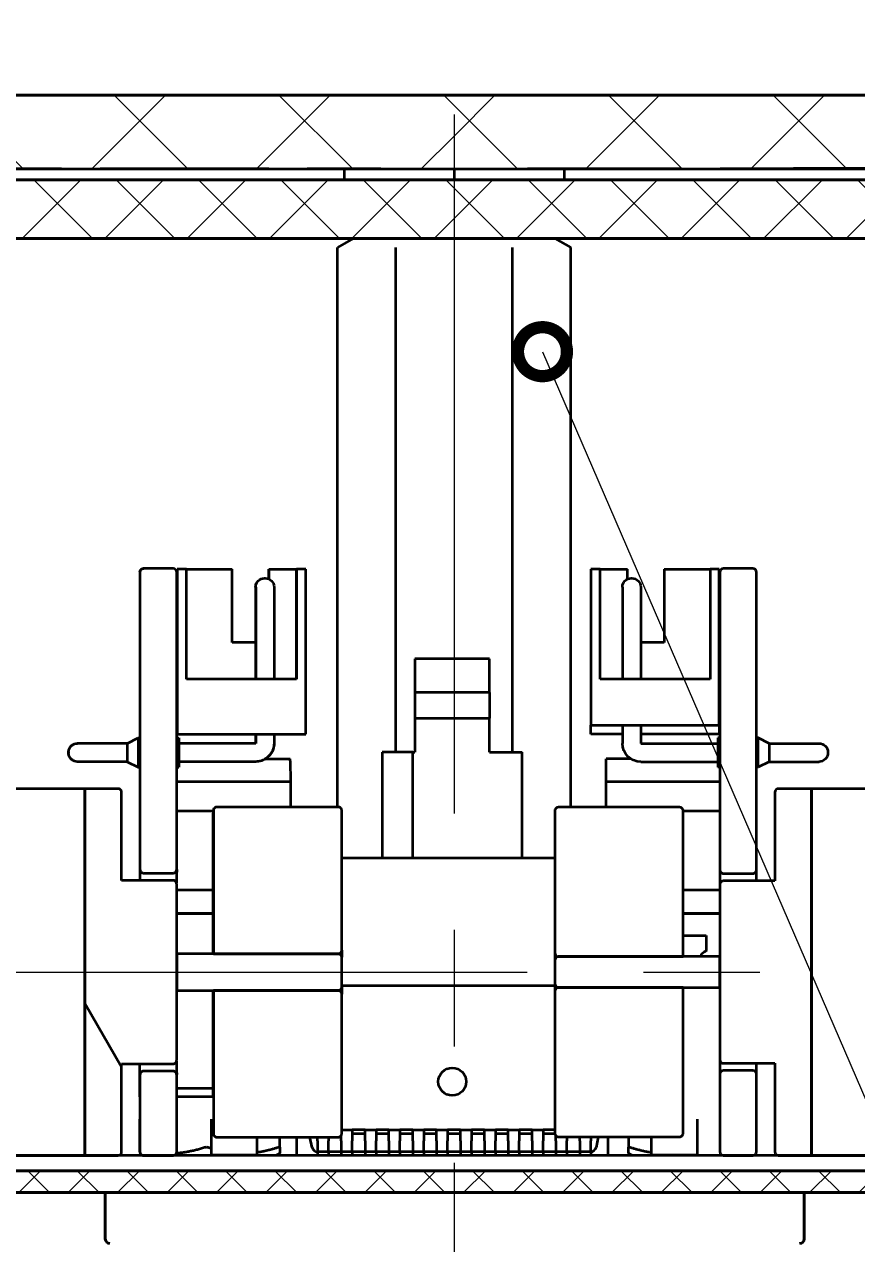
# Model space of a CAD drawing. Header units: millimetres. Extents: x -3633 to 871, y -630 to 261.
# Drawn here: x -865.25 to -842.57, y -304.5 to -271.27 of the extents above; entities that cross this region are included whole.
import ezdxf
from ezdxf import colors
from ezdxf.entities.mleader import LeaderData, LeaderLine
from ezdxf.math import Vec2, Vec3

# ---------------------------------------------------------------- set-up
doc = ezdxf.new("R2010")
doc.units = ezdxf.units.MM
for name, pattern in [('CENTER2', [28.575, 19.05, -3.175, 3.175, -3.175]), ('Сплошная', [0]), ('Штриховая', [5.7, 4.56, -1.14])]:
    doc.linetypes.add(name, pattern=pattern)
for name, color, linetype, lineweight in [('Sheet', 7, 'Continuous', 30), ('Text', 7, 'Continuous', 18), ('Невидимый контур (ГОСТ)', 7, 'Штриховая', 35), ('Сплошная толстая основная', 7, 'Continuous', 70), ('Сплошная тонкая', 7, 'Continuous', 20), ('Штриховка', 7, 'Continuous', 9)]:
    doc.layers.add(name, color=color, linetype=linetype, lineweight=lineweight)
doc.styles.add('Main', font='isocpeur.ttf', dxfattribs={"height": 3})
pattern_1 = [(315, (-2301.5981, -598.36485), (0.6735192, 0.6735192), []), (45, (-2301.5981, -598.36485), (-0.6735192, 0.6735192), [])]

# ---------------------------------------------------------------- blocks, each defined once
blk = doc.blocks.new('_DotSmall')
at = {"color": 0, "linetype": 'ByBlock', "const_width": 0.5}
blk.add_lwpolyline([(-0.0625, 0, 1), (0.0625, 0, 1)], format="xyb", close=True, dxfattribs=at)

msp = doc.modelspace()

# ---------------------------------------------------------------- hatches: boundary and pattern name
at = {"layer": 'Сплошная тонкая', "lineweight": 0}
h = msp.add_hatch(dxfattribs=at)
h.set_pattern_fill('ANSI37', color=256, scale=0.3, angle=270)
h.set_pattern_definition(pattern_1)
h.paths.add_polyline_path([(-797.037, -295.498), (-798.537, -295.498), (-798.537, -300.498), (-798.537, -302.509), (-798.537, -302.509), (-801.336, -302.509), (-800.736, -303.109), (-797.037, -303.109)])
h.paths.add_polyline_path([(-805.626, -302.509), (-808.537, -302.509), (-810.594, -302.509), (-810.594, -303.109), (-806.231, -303.114)])
h.paths.add_polyline_path([(-908.537, -295.498), (-910.037, -295.498), (-910.037, -303.109), (-906.269, -303.114), (-905.785, -302.523), (-906.234, -302.523), (-908.537, -302.523), (-908.537, -300.511)])
edge = h.paths.add_edge_path()
edge.add_line((-896.805, -302.387), (-896.802, -302.523))
edge.add_line((-896.802, -302.523), (-898.537, -302.523))
edge.add_line((-898.537, -302.523), (-901.36, -302.523))
edge.add_line((-901.36, -302.523), (-900.774, -303.109))
edge.add_line((-900.774, -303.109), (-898.537, -303.109))
edge.add_line((-898.537, -303.109), (-896.806, -303.109))
edge.add_ellipse((-896.803, -303.93), major_axis=(0, 2), ratio=0.001122, start_angle=39.5161, end_angle=65.77, ccw=False)
edge.add_ellipse((-896.803, -303.93), major_axis=(0, -2), ratio=0.001122, start_angle=219.5161, end_angle=245.77, ccw=False)
edge.add_ellipse((-896.803, -303.93), major_axis=(0, 2), ratio=0.001122, start_angle=39.5161, end_angle=65.77)
edge.add_ellipse((-896.803, -303.93), major_axis=(0, -2), ratio=0.001122, start_angle=219.5161, end_angle=245.77, ccw=False)
edge.add_ellipse((-896.803, -303.93), major_axis=(0, 2), ratio=0.001122, start_angle=39.5161, end_angle=65.77)
edge.add_ellipse((-896.803, -303.93), major_axis=(0, -2), ratio=0.001122, start_angle=219.5161, end_angle=245.77, ccw=False)
edge.add_ellipse((-896.803, -303.93), major_axis=(0, 2), ratio=0.001122, start_angle=39.5161, end_angle=65.77, ccw=False)
edge.add_ellipse((-896.803, -303.93), major_axis=(0, -2), ratio=0.001122, start_angle=219.5161, end_angle=245.77)
at = {"layer": 'Штриховка'}
h = msp.add_hatch(dxfattribs=at)
h.set_pattern_fill('ANSI37', color=256)
h.paths.add_polyline_path([(-853.537, -273.198), (-878.037, -273.198), (-878.037, -273.358), (-878.936, -274.258), (-878.936, -275.198), (-862.787, -275.198), (-853.537, -275.198)])
h = msp.add_hatch(dxfattribs=at)
h.set_pattern_fill('ANSI37', color=256)
h.paths.add_polyline_path([(-853.537, -273.198), (-829.037, -273.198), (-829.037, -273.358), (-828.138, -274.258), (-828.138, -275.198), (-844.287, -275.198), (-853.537, -275.198)])
h = msp.add_hatch(dxfattribs=at)
h.set_pattern_fill('ANSI37', color=256, scale=0.5)
h.paths.add_polyline_path([(-908.537, -275.498), (-908.537, -277.098), (-905.04, -277.098), (-905.04, -275.498)])
h.paths.add_polyline_path([(-880.937, -277.098), (-880.937, -275.498), (-902.037, -275.498), (-902.04, -275.498), (-902.04, -277.098)])
h.paths.add_polyline_path([(-853.537, -277.098), (-853.537, -275.5), (-878.936, -275.497), (-878.936, -277.098)])
h = msp.add_hatch(dxfattribs=at)
h.set_pattern_fill('ANSI37', color=256, scale=0.5)
h.paths.add_polyline_path([(-802.034, -275.498), (-798.537, -275.498), (-798.537, -277.098), (-802.034, -277.098)])
h.paths.add_polyline_path([(-826.137, -275.498), (-805.037, -275.498), (-805.034, -275.498), (-805.034, -277.098), (-826.137, -277.098)])
h.paths.add_polyline_path([(-853.537, -275.5), (-828.138, -275.497), (-828.138, -277.098), (-853.537, -277.098)])
h = msp.add_hatch(dxfattribs=at)
h.set_pattern_fill('ANSI37', color=256, scale=0.3, angle=270)
h.set_pattern_definition(pattern_1)
edge = h.paths.add_edge_path()
edge.add_line((-816.994, -302.509), (-890.406, -302.522))
edge.add_ellipse((-890.403, -303.93), major_axis=(0, 10.163), ratio=0.000221, start_angle=82.0357, end_angle=85.3674)
edge.add_line((-890.406, -303.109), (-816.994, -303.109))
edge.add_line((-816.994, -303.109), (-816.994, -302.509))

# ---------------------------------------------------------------- linework, layer by layer
at = {"layer": 'Sheet', "lineweight": 35, "ltscale": 1.31579}
for p, q in [((-856.537, -275.198), (-856.537, -275.498)), ((-853.537, -275.198), (-853.537, -275.498)), ((-850.537, -275.198), (-850.537, -275.498)), ((-856.287, -277.098), (-856.717, -277.346)), ((-850.787, -277.098), (-850.357, -277.346)), ((-856.717, -292.598), (-856.717, -277.346)), ((-855.127, -291.1), (-855.127, -277.346)), ((-851.947, -291.1), (-851.947, -277.346)), ((-850.357, -292.606), (-850.357, -277.346)), ((-861.998, -286.098), (-862.004, -286.098)), ((-861.198, -286.098), (-861.998, -286.098)), ((-861.088, -286.113), (-861.082, -286.113)), ((-861.088, -290.613), (-861.088, -286.113)), ((-860.832, -286.113), (-861.082, -286.113)), ((-861.082, -286.113), (-861.082, -290.613)), ((-860.832, -289.113), (-860.832, -286.113)), ((-860.832, -286.113), (-859.588, -286.113)), ((-859.588, -288.113), (-859.588, -286.113)), ((-858.588, -286.113), (-858.588, -286.113)), ((-858.588, -286.113), (-857.838, -286.113)), ((-858.588, -286.113), (-858.588, -286.383)), ((-858.588, -286.382), (-858.588, -286.113)), ((-857.838, -286.113), (-857.832, -286.113)), ((-857.838, -286.113), (-857.838, -288.113)), ((-857.582, -286.113), (-857.832, -286.113)), ((-857.832, -286.113), (-857.832, -289.113)), ((-857.582, -290.613), (-857.582, -286.113)), ((-849.559, -286.113), (-849.809, -286.113)), ((-849.809, -286.113), (-849.809, -290.363)), ((-849.559, -289.113), (-849.559, -286.113)), ((-849.559, -286.113), (-848.809, -286.113)), ((-848.809, -286.385), (-848.809, -286.113)), ((-847.809, -286.113), (-846.559, -286.113)), ((-847.809, -286.113), (-847.809, -288.113)), ((-846.309, -286.113), (-846.559, -286.113)), ((-846.559, -286.113), (-846.559, -289.113)), ((-846.309, -290.363), (-846.309, -286.113)), ((-845.394, -286.098), (-846.194, -286.098)), ((-862.104, -286.198), (-862.104, -290.713)), ((-862.098, -286.198), (-862.098, -294.298)), ((-861.098, -294.298), (-861.098, -286.198)), ((-858.706, -286.363), (-858.705, -286.363)), ((-858.705, -286.363), (-858.703, -286.363)), ((-858.703, -286.363), (-858.683, -286.363)), ((-848.709, -286.363), (-848.689, -286.363)), ((-846.294, -286.198), (-846.294, -294.311)), ((-845.294, -294.311), (-845.294, -286.198)), ((-858.946, -286.603), (-858.946, -289.113)), ((-858.945, -286.603), (-858.945, -289.113)), ((-858.943, -286.603), (-858.943, -289.113)), ((-858.443, -286.603), (-858.443, -289.113)), ((-848.949, -286.603), (-848.949, -289.113)), ((-848.449, -286.603), (-848.449, -289.113)), ((-858.946, -288.113), (-859.588, -288.113)), ((-857.838, -288.113), (-857.837, -288.113)), ((-857.837, -288.113), (-857.837, -289.113)), ((-847.809, -288.113), (-848.449, -288.113)), ((-854.604, -288.56), (-854.604, -289.481)), ((-852.572, -288.56), (-854.604, -288.56)), ((-852.572, -289.481), (-852.572, -288.56)), ((-857.832, -289.113), (-860.832, -289.113)), ((-846.559, -289.113), (-849.559, -289.113)), ((-854.604, -289.481), (-854.604, -290.178)), ((-852.572, -289.481), (-854.604, -289.481)), ((-852.572, -289.481), (-852.572, -290.178)), ((-861.087, -290.613), (-861.087, -290.363)), ((-861.087, -290.363), (-861.086, -290.363)), ((-861.086, -290.363), (-861.086, -290.613)), ((-861.085, -290.613), (-861.085, -290.363)), ((-861.085, -290.363), (-861.084, -290.363)), ((-861.084, -290.363), (-861.084, -290.613)), ((-861.084, -290.613), (-861.084, -290.363)), ((-861.084, -290.363), (-861.082, -290.363)), ((-861.082, -290.363), (-861.082, -290.613)), ((-854.604, -290.178), (-854.604, -291.1)), ((-854.604, -290.178), (-852.572, -290.178)), ((-852.572, -291.1), (-852.572, -290.178)), ((-849.809, -290.363), (-846.309, -290.363)), ((-849.809, -290.613), (-849.809, -290.363)), ((-848.949, -290.363), (-848.949, -290.863)), ((-848.449, -290.363), (-848.449, -290.863)), ((-846.309, -290.363), (-846.309, -290.613)), ((-862.443, -290.863), (-862.143, -290.713)), ((-862.143, -290.713), (-862.099, -290.713)), ((-861.098, -290.713), (-861.043, -290.713)), ((-861.088, -290.613), (-861.087, -290.613)), ((-861.086, -290.613), (-861.087, -290.613)), ((-861.086, -290.613), (-861.085, -290.613)), ((-861.084, -290.613), (-861.085, -290.613)), ((-861.084, -290.613), (-861.084, -290.613)), ((-861.082, -290.613), (-861.084, -290.613)), ((-861.082, -290.613), (-857.582, -290.613)), ((-861.082, -290.613), (-861.082, -290.613)), ((-858.946, -290.613), (-858.946, -290.863)), ((-858.945, -290.613), (-858.945, -290.863)), ((-858.943, -290.613), (-858.943, -290.863)), ((-858.443, -290.613), (-858.443, -290.863)), ((-848.949, -290.613), (-849.809, -290.613)), ((-846.309, -290.613), (-848.449, -290.613)), ((-846.349, -290.713), (-846.349, -291.513)), ((-846.294, -290.713), (-846.349, -290.713)), ((-845.249, -290.713), (-845.294, -290.713)), ((-845.249, -291.513), (-845.249, -290.713)), ((-844.949, -290.863), (-845.249, -290.713)), ((-863.805, -290.863), (-863.806, -290.863)), ((-863.803, -290.863), (-863.805, -290.863)), ((-862.443, -290.863), (-863.803, -290.863)), ((-858.943, -290.863), (-861.043, -290.863)), ((-854.662, -291.1), (-855.493, -291.1)), ((-855.493, -291.1), (-855.493, -293.995)), ((-854.662, -291.1), (-854.604, -291.1)), ((-854.662, -293.995), (-854.662, -291.1)), ((-852.572, -291.1), (-851.683, -291.1)), ((-851.683, -293.995), (-851.683, -291.1)), ((-848.449, -290.863), (-846.349, -290.863)), ((-844.949, -290.863), (-843.589, -290.863)), ((-844.949, -290.863), (-844.949, -291.363)), ((-843.349, -291.103), (-843.349, -291.123)), ((-863.805, -291.363), (-863.806, -291.363)), ((-863.803, -291.363), (-863.805, -291.363)), ((-862.443, -291.363), (-863.803, -291.363)), ((-862.443, -291.363), (-862.143, -291.513)), ((-858.943, -291.363), (-861.043, -291.363)), ((-858.672, -291.283), (-858.001, -291.283)), ((-858.001, -291.341), (-858, -291.907)), ((-849.394, -291.341), (-849.394, -291.283)), ((-848.721, -291.283), (-849.394, -291.283)), ((-849.394, -291.907), (-849.394, -291.341)), ((-848.449, -291.363), (-846.349, -291.363)), ((-844.949, -291.363), (-845.249, -291.513)), ((-844.949, -291.363), (-843.589, -291.363)), ((-862.143, -291.513), (-862.099, -291.513)), ((-862.104, -291.513), (-862.104, -294.598)), ((-861.098, -291.513), (-861.043, -291.513)), ((-846.294, -291.513), (-846.349, -291.513)), ((-845.249, -291.513), (-845.294, -291.513)), ((-863.598, -292.098), (-877.498, -292.098)), ((-862.698, -292.098), (-863.598, -292.098)), ((-863.598, -292.098), (-863.598, -302.098)), ((-863.598, -302.098), (-863.598, -292.098)), ((-861.098, -291.907), (-858, -291.907)), ((-858, -291.907), (-858, -292.598)), ((-849.394, -292.606), (-849.394, -291.907)), ((-849.394, -291.907), (-846.294, -291.907)), ((-843.794, -292.098), (-844.694, -292.098)), ((-843.794, -302.098), (-843.794, -292.098)), ((-829.894, -292.098), (-843.794, -292.098)), ((-843.794, -292.098), (-843.794, -302.098)), ((-862.598, -294.598), (-862.598, -292.198)), ((-844.794, -292.198), (-844.794, -294.613)), ((-860.098, -292.713), (-861.098, -292.713)), ((-860.098, -292.698), (-860.098, -296.598)), ((-856.698, -292.598), (-859.998, -292.598)), ((-856.598, -296.498), (-856.598, -292.698)), ((-850.794, -292.706), (-850.794, -296.562)), ((-847.394, -292.606), (-850.694, -292.606)), ((-847.294, -296.677), (-847.294, -292.706)), ((-846.294, -292.713), (-847.294, -292.713)), ((-850.794, -293.995), (-856.598, -293.995)), ((-861.998, -294.398), (-861.198, -294.398)), ((-846.294, -294.311), (-846.294, -294.713)), ((-846.194, -294.411), (-845.394, -294.411)), ((-845.294, -294.613), (-845.294, -294.311)), ((-861.198, -294.598), (-862.598, -294.598)), ((-861.098, -299.498), (-861.098, -294.698)), ((-846.294, -294.713), (-846.294, -299.483)), ((-844.794, -294.613), (-846.194, -294.613)), ((-861.098, -294.856), (-860.102, -294.856)), ((-847.294, -294.856), (-846.294, -294.856)), ((-860.102, -295.498), (-861.098, -295.498)), ((-861.098, -295.498), (-860.102, -295.498)), ((-846.294, -295.498), (-847.294, -295.498)), ((-847.294, -295.498), (-846.294, -295.498)), ((-847.294, -296.098), (-846.666, -296.098)), ((-846.666, -296.098), (-846.666, -296.509)), ((-861.098, -296.598), (-861.098, -297.597)), ((-860.098, -296.598), (-856.698, -296.598)), ((-856.598, -297.497), (-856.598, -296.698)), ((-850.794, -296.562), (-850.794, -296.803)), ((-846.294, -296.677), (-850.694, -296.677)), ((-850.694, -296.677), (-847.294, -296.677)), ((-846.794, -296.635), (-846.794, -296.598)), ((-846.794, -296.677), (-846.794, -296.635)), ((-846.294, -297.518), (-846.294, -296.677)), ((-850.794, -296.803), (-850.794, -297.393)), ((-850.794, -297.393), (-850.794, -297.633)), ((-856.698, -297.597), (-860.098, -297.597)), ((-860.098, -297.597), (-860.098, -301.498)), ((-850.794, -297.475), (-856.598, -297.475)), ((-856.598, -301.498), (-856.598, -297.697)), ((-850.794, -297.633), (-850.794, -301.49)), ((-850.694, -297.518), (-846.294, -297.518)), ((-847.294, -297.518), (-850.694, -297.518)), ((-847.294, -301.49), (-847.294, -297.518)), ((-862.598, -301.998), (-862.598, -299.598)), ((-862.598, -299.598), (-861.198, -299.598)), ((-846.294, -299.483), (-846.294, -299.885)), ((-846.194, -299.583), (-844.794, -299.583)), ((-845.294, -299.885), (-845.294, -299.583)), ((-844.794, -299.583), (-844.794, -301.998)), ((-862.098, -299.898), (-862.098, -301.998)), ((-861.198, -299.798), (-861.998, -299.798)), ((-861.098, -301.998), (-861.098, -299.898)), ((-846.294, -299.885), (-846.294, -301.998)), ((-845.394, -299.784), (-846.194, -299.784)), ((-845.294, -301.998), (-845.294, -299.885)), ((-860.101, -300.27), (-861.098, -300.27)), ((-860.101, -300.498), (-861.098, -300.498)), ((-860.162, -301.109), (-860.162, -302.068)), ((-856.598, -301.398), (-856.312, -301.398)), ((-855.962, -301.398), (-856.312, -301.398)), ((-856.312, -301.398), (-856.312, -301.698)), ((-855.962, -301.398), (-855.662, -301.398)), ((-855.962, -301.698), (-855.962, -301.398)), ((-855.312, -301.398), (-855.662, -301.398)), ((-855.662, -301.398), (-855.662, -301.698)), ((-855.312, -301.398), (-855.012, -301.398)), ((-855.312, -301.698), (-855.312, -301.398)), ((-854.662, -301.398), (-855.012, -301.398)), ((-855.012, -301.398), (-855.012, -301.698)), ((-854.662, -301.398), (-854.362, -301.398)), ((-854.662, -301.698), (-854.662, -301.398)), ((-854.012, -301.398), (-854.362, -301.398)), ((-854.362, -301.398), (-854.362, -301.698)), ((-854.012, -301.398), (-853.712, -301.398)), ((-854.012, -301.698), (-854.012, -301.398)), ((-853.362, -301.398), (-853.712, -301.398)), ((-853.712, -301.398), (-853.712, -301.698)), ((-853.362, -301.398), (-853.062, -301.398)), ((-853.362, -301.698), (-853.362, -301.398)), ((-852.712, -301.398), (-853.062, -301.398)), ((-853.062, -301.398), (-853.062, -301.698)), ((-852.712, -301.398), (-852.412, -301.398)), ((-852.712, -301.698), (-852.712, -301.398)), ((-852.062, -301.398), (-852.412, -301.398)), ((-852.412, -301.398), (-852.412, -301.698)), ((-852.062, -301.398), (-851.762, -301.398)), ((-852.062, -301.698), (-852.062, -301.398)), ((-851.412, -301.398), (-851.762, -301.398)), ((-851.762, -301.398), (-851.762, -301.698)), ((-851.412, -301.398), (-851.112, -301.398)), ((-851.412, -301.698), (-851.412, -301.398)), ((-850.794, -301.398), (-851.112, -301.398)), ((-851.112, -301.398), (-851.112, -301.698)), ((-846.912, -301.109), (-846.912, -302.068)), ((-859.998, -301.598), (-856.698, -301.598)), ((-858.912, -301.598), (-858.912, -302.068)), ((-858.287, -301.872), (-858.287, -301.598)), ((-857.83, -301.598), (-857.83, -302.098)), ((-857.406, -301.879), (-857.466, -301.598)), ((-857.262, -301.698), (-857.262, -301.598)), ((-857.262, -301.698), (-857.262, -301.798)), ((-856.962, -301.598), (-856.962, -301.698)), ((-856.962, -301.798), (-856.962, -301.698)), ((-856.612, -301.698), (-856.612, -301.549)), ((-856.612, -301.698), (-856.612, -301.798)), ((-856.312, -301.498), (-855.962, -301.498)), ((-856.312, -301.798), (-856.312, -301.698)), ((-855.962, -301.698), (-855.962, -301.798)), ((-855.662, -301.498), (-855.312, -301.498)), ((-855.662, -301.798), (-855.662, -301.698)), ((-855.312, -301.698), (-855.312, -301.798)), ((-855.012, -301.498), (-854.662, -301.498)), ((-855.012, -301.798), (-855.012, -301.698)), ((-854.662, -301.698), (-854.662, -301.798)), ((-854.362, -301.498), (-854.012, -301.498)), ((-854.362, -301.798), (-854.362, -301.698)), ((-854.012, -301.698), (-854.012, -301.798)), ((-853.712, -301.498), (-853.362, -301.498)), ((-853.712, -301.798), (-853.712, -301.698)), ((-853.362, -301.698), (-853.362, -301.798)), ((-853.062, -301.498), (-852.712, -301.498)), ((-853.062, -301.798), (-853.062, -301.698)), ((-852.712, -301.698), (-852.712, -301.798)), ((-852.412, -301.498), (-852.062, -301.498)), ((-852.412, -301.798), (-852.412, -301.698)), ((-852.062, -301.698), (-852.062, -301.798)), ((-851.762, -301.498), (-851.412, -301.498)), ((-851.762, -301.798), (-851.762, -301.698)), ((-851.412, -301.698), (-851.412, -301.798)), ((-851.112, -301.498), (-850.794, -301.498)), ((-851.112, -301.798), (-851.112, -301.698)), ((-850.762, -301.698), (-850.762, -301.563)), ((-850.762, -301.698), (-850.762, -301.798)), ((-850.694, -301.59), (-847.394, -301.59)), ((-850.462, -301.59), (-850.462, -301.698)), ((-850.462, -301.798), (-850.462, -301.698)), ((-850.112, -301.698), (-850.112, -301.59)), ((-850.112, -301.698), (-850.112, -301.798)), ((-849.812, -301.59), (-849.812, -301.698)), ((-849.812, -301.798), (-849.812, -301.698)), ((-849.606, -301.59), (-849.668, -301.879)), ((-849.346, -301.59), (-849.346, -302.098)), ((-848.787, -301.59), (-848.787, -301.872)), ((-848.162, -301.59), (-848.162, -302.068)), ((-858.398, -302.098), (-858.287, -302.034)), ((-857.262, -301.798), (-857.262, -301.998)), ((-857.262, -301.998), (-857.262, -302.098)), ((-856.962, -301.998), (-857.262, -301.998)), ((-856.962, -301.998), (-856.962, -301.798)), ((-856.612, -301.998), (-856.962, -301.998)), ((-856.962, -301.998), (-856.962, -302.098)), ((-856.612, -301.798), (-856.612, -301.998)), ((-856.612, -301.998), (-856.612, -302.098)), ((-856.312, -301.998), (-856.612, -301.998)), ((-856.312, -301.998), (-856.312, -301.798)), ((-855.962, -301.998), (-856.312, -301.998)), ((-856.312, -301.998), (-856.312, -302.098)), ((-855.962, -301.798), (-855.962, -301.998)), ((-855.962, -301.998), (-855.962, -302.098)), ((-855.662, -301.998), (-855.962, -301.998)), ((-855.662, -301.998), (-855.662, -301.798)), ((-855.312, -301.998), (-855.662, -301.998)), ((-855.662, -301.998), (-855.662, -302.098)), ((-855.312, -301.798), (-855.312, -301.998)), ((-855.312, -301.998), (-855.312, -302.098)), ((-855.012, -301.998), (-855.312, -301.998)), ((-855.012, -301.998), (-855.012, -301.798)), ((-854.662, -301.998), (-855.012, -301.998)), ((-855.012, -301.998), (-855.012, -302.098)), ((-854.662, -301.798), (-854.662, -301.998)), ((-854.662, -301.998), (-854.662, -302.098)), ((-854.362, -301.998), (-854.662, -301.998)), ((-854.362, -301.998), (-854.362, -301.798)), ((-854.012, -301.998), (-854.362, -301.998)), ((-854.362, -301.998), (-854.362, -302.098)), ((-854.012, -301.798), (-854.012, -301.998)), ((-854.012, -301.998), (-854.012, -302.098)), ((-853.712, -301.998), (-854.012, -301.998)), ((-853.712, -301.998), (-853.712, -301.798)), ((-853.362, -301.998), (-853.712, -301.998)), ((-853.712, -301.998), (-853.712, -302.098)), ((-853.362, -301.798), (-853.362, -301.998)), ((-853.362, -301.998), (-853.362, -302.098)), ((-853.062, -301.998), (-853.362, -301.998)), ((-853.062, -301.998), (-853.062, -301.798)), ((-852.712, -301.998), (-853.062, -301.998)), ((-853.062, -301.998), (-853.062, -302.098)), ((-852.712, -301.798), (-852.712, -301.998)), ((-852.712, -301.998), (-852.712, -302.098)), ((-852.412, -301.998), (-852.712, -301.998)), ((-852.412, -301.998), (-852.412, -301.798)), ((-852.062, -301.998), (-852.412, -301.998)), ((-852.412, -301.998), (-852.412, -302.098)), ((-852.062, -301.798), (-852.062, -301.998)), ((-852.062, -301.998), (-852.062, -302.098)), ((-851.762, -301.998), (-852.062, -301.998)), ((-851.762, -301.998), (-851.762, -301.798)), ((-851.412, -301.998), (-851.762, -301.998)), ((-851.762, -301.998), (-851.762, -302.098)), ((-851.412, -301.798), (-851.412, -301.998)), ((-851.412, -301.998), (-851.412, -302.098)), ((-851.112, -301.998), (-851.412, -301.998)), ((-851.112, -301.998), (-851.112, -301.798)), ((-850.762, -301.998), (-851.112, -301.998)), ((-851.112, -301.998), (-851.112, -302.098)), ((-850.762, -301.798), (-850.762, -301.998)), ((-850.762, -301.998), (-850.762, -302.098)), ((-850.462, -301.998), (-850.762, -301.998)), ((-850.462, -301.998), (-850.462, -301.798)), ((-850.112, -301.998), (-850.462, -301.998)), ((-850.462, -301.998), (-850.462, -302.098)), ((-850.112, -301.798), (-850.112, -301.998)), ((-850.112, -301.998), (-850.112, -302.098)), ((-849.812, -301.998), (-850.112, -301.998)), ((-849.812, -301.998), (-849.812, -301.798)), ((-849.812, -301.998), (-849.812, -302.098)), ((-848.676, -302.098), (-848.787, -302.034)), ((-818.537, -302.098), (-888.537, -302.098)), ((-877.498, -302.098), (-863.598, -302.098)), ((-863.598, -302.098), (-862.698, -302.098)), ((-861.998, -302.098), (-861.198, -302.098)), ((-858.932, -302.088), (-860.142, -302.088)), ((-846.932, -302.088), (-848.142, -302.088)), ((-847.95, -302.088), (-847.95, -302.098)), ((-846.194, -302.098), (-845.394, -302.098)), ((-844.694, -302.098), (-843.794, -302.098)), ((-843.794, -302.098), (-829.894, -302.098)), ((-888.537, -302.509), (-818.537, -302.509))]:
    msp.add_line(p, q, dxfattribs=at)
at = {"layer": 'Sheet', "linetype": 'Сплошная', "lineweight": 35, "ltscale": 0.473684}
msp.add_line((-862.598, -299.685), (-863.598, -297.953), dxfattribs=at)
at = {"layer": 'Sheet', "lineweight": 35, "ltscale": 1.31579}
msp.add_circle((-853.588, -300.084), 0.379, dxfattribs=at)
at = {"layer": 'Sheet', "lineweight": 35, "ltscale": 1.31579, "extrusion": (0, 0, -1)}
for centre, radius, start, end in [((862.004, -286.198), 0.1, 0, 90), ((858.706, -286.603), 0.24, 0, 90), ((858.705, -286.603), 0.24, 0, 90), ((858.703, -286.603), 0.24, 0, 90), ((858.683, -286.603), 0.24, 90, 180), ((848.709, -286.603), 0.24, 0, 90), ((848.689, -286.603), 0.24, 90, 180), ((848.449, -290.863), 0.5, 270, 0), ((843.589, -291.103), 0.24, 90, 180), ((843.589, -291.123), 0.24, 180, 270), ((860.142, -302.068), 0.02, 270, 0), ((858.932, -302.068), 0.02, 180, 270), ((848.142, -302.068), 0.02, 270, 0), ((846.932, -302.068), 0.02, 180, 270)]:
    msp.add_arc(centre, radius, start, end, dxfattribs=at)
at = {"layer": 'Sheet', "lineweight": 35, "ltscale": 1.31579}
for centre, radius, start, end in [((-861.998, -286.198), 0.1, 90, 180), ((-861.198, -286.198), 0.1, 360, 90), ((-846.194, -286.198), 0.1, 90, 180), ((-845.394, -286.198), 0.1, 0, 90), ((-862.698, -292.198), 0.1, 360, 90), ((-844.694, -292.198), 0.1, 90, 180), ((-862.698, -301.998), 0.1, 270, 0), ((-861.998, -301.998), 0.1, 180, 270), ((-861.198, -301.998), 0.1, 270, 0), ((-857.259, -301.848), 0.15, 192, 268.9511), ((-849.815, -301.848), 0.15, 271.0489, 348), ((-846.194, -301.998), 0.1, 180, 270), ((-845.394, -301.998), 0.1, 270, 0), ((-844.694, -301.998), 0.1, 180, 270)]:
    msp.add_arc(centre, radius, start, end, dxfattribs=at)
for centre, major_axis, start_param, end_param in [((-862.143, -291.113), (0, -0.4), 6.282625, 9.425339), ((-858.001, -291.483), (0, 0.2), 5.497787, 6.283185), ((-860.602, -297.098), (0, 0.5), 6.233759, 6.282379), ((-860.602, -297.098), (0, -0.5), 0.000807, 0.049426)]:
    msp.add_ellipse(centre, major_axis=major_axis, ratio=0.001122, start_param=start_param, end_param=end_param, dxfattribs=at)
at = {"layer": 'Sheet', "lineweight": 35, "ltscale": 1.31579, "extrusion": (0, 0, -1)}
for centre, major_axis, start_param, end_param in [((-861.043, -291.113), (0, 0.4), 0, 3.141593), ((-864.046, -291.113), (0, 0.01), 1.57079632679463, 7.853981633974216), ((-864.045, -291.113), (0, 0.01), 1.57079632679463, 7.853981633974216), ((-864.043, -291.113), (0, 0.01), 1.57079632679463, 7.853981633974216), ((-862.443, -291.113), (0, 0.25), 0, 3.141593), ((-862.098, -297.098), (0, 5.9), 4.098169, 4.274881), ((-862.098, -297.098), (0, 5.9), 3.732393, 3.964798)]:
    msp.add_ellipse(centre, major_axis=major_axis, ratio=0.001122, start_param=start_param, end_param=end_param, dxfattribs=at)
at = {"layer": 'Sheet', "lineweight": 35, "ltscale": 1.31579}
for points, knots in [([(-864.046, -291.113), (-864.047, -291.1), (-864.046, -291.086), (-864.043, -291.06), (-864.04, -291.048), (-864.03, -291.011), (-864.018, -290.987), (-863.989, -290.945), (-863.971, -290.927), (-863.93, -290.896), (-863.907, -290.884), (-863.859, -290.867), (-863.832, -290.863), (-863.806, -290.863)], [0, 0, 0, 0, 0.00397055, 0.00397055, 0.00783583, 0.00783583, 0.0154831, 0.0154831, 0.02313055, 0.02313055, 0.03077287, 0.03077287, 0.03855818, 0.03855818, 0.03855818, 0.03855818]), ([(-863.806, -291.363), (-863.832, -291.363), (-863.859, -291.359), (-863.907, -291.342), (-863.93, -291.33), (-863.971, -291.299), (-863.989, -291.28), (-864.018, -291.238), (-864.03, -291.215), (-864.04, -291.178), (-864.043, -291.165), (-864.046, -291.139), (-864.047, -291.126), (-864.046, -291.113)], [0, 0, 0, 0, 0.00778531, 0.00778531, 0.01542763, 0.01542763, 0.02307508, 0.02307508, 0.03072235, 0.03072235, 0.03458762, 0.03458762, 0.03855818, 0.03855818, 0.03855818, 0.03855818]), ([(-864.044, -291.113), (-864.045, -291.1), (-864.044, -291.086), (-864.041, -291.06), (-864.039, -291.048), (-864.028, -291.011), (-864.017, -290.987), (-863.988, -290.945), (-863.969, -290.927), (-863.929, -290.896), (-863.906, -290.884), (-863.857, -290.867), (-863.831, -290.863), (-863.805, -290.863)], [0, 0, 0, 0, 0.00397055, 0.00397055, 0.00783583, 0.00783583, 0.0154831, 0.0154831, 0.02313055, 0.02313055, 0.03077287, 0.03077287, 0.03855818, 0.03855818, 0.03855818, 0.03855818]), ([(-863.805, -291.363), (-863.831, -291.363), (-863.857, -291.359), (-863.906, -291.342), (-863.929, -291.33), (-863.969, -291.299), (-863.988, -291.28), (-864.017, -291.238), (-864.028, -291.215), (-864.039, -291.178), (-864.041, -291.165), (-864.044, -291.139), (-864.045, -291.126), (-864.044, -291.113)], [0, 0, 0, 0, 0.00778531, 0.00778531, 0.01542763, 0.01542763, 0.02307508, 0.02307508, 0.03072235, 0.03072235, 0.03458762, 0.03458762, 0.03855818, 0.03855818, 0.03855818, 0.03855818]), ([(-864.043, -291.113), (-864.043, -291.1), (-864.043, -291.086), (-864.04, -291.06), (-864.037, -291.048), (-864.026, -291.011), (-864.015, -290.987), (-863.986, -290.945), (-863.968, -290.927), (-863.927, -290.896), (-863.904, -290.884), (-863.855, -290.867), (-863.829, -290.863), (-863.803, -290.863)], [0, 0, 0, 0, 0.00397055, 0.00397055, 0.00783583, 0.00783583, 0.0154831, 0.0154831, 0.02313055, 0.02313055, 0.03077287, 0.03077287, 0.03855818, 0.03855818, 0.03855818, 0.03855818]), ([(-863.803, -291.363), (-863.829, -291.363), (-863.855, -291.359), (-863.904, -291.342), (-863.927, -291.33), (-863.968, -291.299), (-863.986, -291.28), (-864.015, -291.238), (-864.026, -291.215), (-864.037, -291.178), (-864.04, -291.165), (-864.043, -291.139), (-864.043, -291.126), (-864.043, -291.113)], [0, 0, 0, 0, 0.00778531, 0.00778531, 0.01542763, 0.01542763, 0.02307508, 0.02307508, 0.03072235, 0.03072235, 0.03458762, 0.03458762, 0.03855818, 0.03855818, 0.03855818, 0.03855818]), ([(-858.445, -290.863), (-858.445, -290.915), (-858.453, -290.968), (-858.485, -291.067), (-858.509, -291.114), (-858.571, -291.199), (-858.608, -291.237), (-858.693, -291.298), (-858.74, -291.322), (-858.84, -291.355), (-858.892, -291.363), (-858.945, -291.363)], [0, 0, 0, 0, 0.314159, 0.314159, 0.628319, 0.628319, 0.942478, 0.942478, 1.256637, 1.256637, 1.570796, 1.570796, 1.570796, 1.570796]), ([(-858.443, -290.863), (-858.443, -290.915), (-858.451, -290.968), (-858.484, -291.067), (-858.508, -291.114), (-858.569, -291.199), (-858.607, -291.237), (-858.691, -291.298), (-858.739, -291.322), (-858.838, -291.355), (-858.891, -291.363), (-858.943, -291.363)], [0, 0, 0, 0, 0.314159, 0.314159, 0.628319, 0.628319, 0.942478, 0.942478, 1.256637, 1.256637, 1.570796, 1.570796, 1.570796, 1.570796]), ([(-860.103, -296.598), (-860.103, -296.393), (-860.103, -296.188), (-860.102, -295.537), (-860.102, -295.098), (-860.102, -294.313), (-860.101, -293.958), (-860.1, -293.373), (-860.1, -293.136), (-860.099, -292.81), (-860.099, -292.724), (-860.098, -292.696), (-860.098, -292.695), (-860.098, -292.692), (-860.098, -292.691), (-860.097, -292.689), (-860.097, -292.688), (-860.097, -292.684), (-860.097, -292.682), (-860.096, -292.678)], [0.7362344, 0.7362344, 0.7362344, 0.7362344, 0.7980328, 0.7980328, 0.9382401, 0.9382401, 1.0784496, 1.0784496, 1.2186675, 1.2186675, 1.3588999, 1.3588999, 1.3656737, 1.3656737, 1.3690757, 1.3690757, 1.370811, 1.370811, 1.3726277, 1.3726277, 1.3726277, 1.3726277]), ([(-859.998, -292.598), (-860.01, -292.598), (-860.025, -292.601), (-860.047, -292.61), (-860.06, -292.618), (-860.077, -292.636), (-860.085, -292.648), (-860.095, -292.671), (-860.098, -292.686), (-860.098, -292.698)], [0, 0, 0, 0, 0.00370239, 0.00370239, 0.00740482, 0.00740482, 0.01110729, 0.01110729, 0.01480977, 0.01480977, 0.01480977, 0.01480977]), ([(-856.598, -292.698), (-856.598, -292.686), (-856.601, -292.671), (-856.61, -292.648), (-856.618, -292.636), (-856.636, -292.618), (-856.648, -292.61), (-856.671, -292.601), (-856.685, -292.598), (-856.698, -292.598)], [-0.01480968, -0.01480968, -0.01480968, -0.01480968, -0.01110723, -0.01110723, -0.0074048, -0.0074048, -0.0037024, -0.0037024, 0, 0, 0, 0]), ([(-850.694, -292.606), (-850.706, -292.606), (-850.721, -292.609), (-850.743, -292.618), (-850.756, -292.627), (-850.773, -292.644), (-850.781, -292.656), (-850.791, -292.679), (-850.794, -292.694), (-850.794, -292.706)], [0, 0, 0, 0, 0.00370024, 0.00370024, 0.0074039, 0.0074039, 0.01111181, 0.01111181, 0.0148234, 0.0148234, 0.0148234, 0.0148234]), ([(-847.294, -292.706), (-847.294, -292.694), (-847.297, -292.679), (-847.306, -292.656), (-847.314, -292.644), (-847.332, -292.627), (-847.344, -292.618), (-847.367, -292.609), (-847.382, -292.606), (-847.394, -292.606)], [-0.0148234, -0.0148234, -0.0148234, -0.0148234, -0.01111181, -0.01111181, -0.0074039, -0.0074039, -0.00370024, -0.00370024, 0, 0, 0, 0]), ([(-862.098, -294.298), (-862.098, -294.31), (-862.095, -294.325), (-862.085, -294.348), (-862.077, -294.36), (-862.06, -294.377), (-862.047, -294.386), (-862.025, -294.395), (-862.01, -294.398), (-861.998, -294.398)], [0.01481, 0.01481, 0.01481, 0.01481, 0.01851262, 0.01851262, 0.02221514, 0.02221514, 0.02591756, 0.02591756, 0.02961992, 0.02961992, 0.02961992, 0.02961992]), ([(-861.198, -294.398), (-861.185, -294.398), (-861.171, -294.395), (-861.148, -294.386), (-861.136, -294.377), (-861.118, -294.36), (-861.11, -294.348), (-861.101, -294.325), (-861.098, -294.31), (-861.098, -294.298)], [0.02961987, 0.02961987, 0.02961987, 0.02961987, 0.03332223, 0.03332223, 0.0370247, 0.0370247, 0.04072725, 0.04072725, 0.04442986, 0.04442986, 0.04442986, 0.04442986]), ([(-861.098, -294.303), (-861.098, -294.305), (-861.098, -294.308), (-861.098, -294.325), (-861.098, -294.353), (-861.099, -294.457), (-861.099, -294.555), (-861.099, -294.68)], [0.0110953, 0.0110953, 0.0110953, 0.0110953, 0.0239012, 0.0239012, 0.0705053, 0.0705053, 0.1451504, 0.1451504, 0.1451504, 0.1451504]), ([(-846.294, -294.311), (-846.294, -294.323), (-846.291, -294.338), (-846.281, -294.361), (-846.273, -294.373), (-846.256, -294.391), (-846.243, -294.399), (-846.221, -294.409), (-846.206, -294.411), (-846.194, -294.411)], [0.01484341, 0.01484341, 0.01484341, 0.01484341, 0.01856909, 0.01856909, 0.02228628, 0.02228628, 0.02599238, 0.02599238, 0.02968896, 0.02968896, 0.02968896, 0.02968896]), ([(-845.394, -294.411), (-845.382, -294.411), (-845.367, -294.409), (-845.344, -294.399), (-845.332, -294.391), (-845.314, -294.373), (-845.306, -294.361), (-845.297, -294.338), (-845.294, -294.323), (-845.294, -294.311)], [0.02968896, 0.02968896, 0.02968896, 0.02968896, 0.03339008, 0.03339008, 0.03710076, 0.03710076, 0.0408134, 0.0408134, 0.0445345, 0.0445345, 0.0445345, 0.0445345]), ([(-861.098, -294.698), (-861.098, -294.686), (-861.101, -294.671), (-861.11, -294.648), (-861.118, -294.636), (-861.136, -294.619), (-861.148, -294.61), (-861.171, -294.601), (-861.185, -294.598), (-861.198, -294.598)], [-0.01480997, -0.01480997, -0.01480997, -0.01480997, -0.0111073, -0.0111073, -0.00740476, -0.00740476, -0.00370235, -0.00370235, 0, 0, 0, 0]), ([(-846.194, -294.613), (-846.206, -294.613), (-846.221, -294.615), (-846.243, -294.625), (-846.256, -294.633), (-846.273, -294.651), (-846.281, -294.663), (-846.291, -294.686), (-846.294, -294.701), (-846.294, -294.713)], [0, 0, 0, 0, 0.00369527, 0.00369527, 0.00740168, 0.00740168, 0.01112222, 0.01112222, 0.01485551, 0.01485551, 0.01485551, 0.01485551]), ([(-856.698, -296.598), (-856.685, -296.598), (-856.671, -296.595), (-856.648, -296.586), (-856.636, -296.578), (-856.618, -296.56), (-856.61, -296.548), (-856.601, -296.525), (-856.598, -296.511), (-856.598, -296.498)], [0.02962799, 0.02962799, 0.02962799, 0.02962799, 0.03332954, 0.03332954, 0.03703271, 0.03703271, 0.04073737, 0.04073737, 0.04444273, 0.04444273, 0.04444273, 0.04444273]), ([(-856.598, -296.698), (-856.598, -296.686), (-856.601, -296.671), (-856.61, -296.649), (-856.618, -296.636), (-856.636, -296.619), (-856.648, -296.611), (-856.671, -296.601), (-856.685, -296.598), (-856.698, -296.598)], [-0.01481724, -0.01481724, -0.01481724, -0.01481724, -0.01110913, -0.01110913, -0.00740403, -0.00740403, -0.00370128, -0.00370128, 0, 0, 0, 0]), ([(-856.598, -296.501), (-856.598, -296.501), (-856.598, -296.501), (-856.598, -296.502), (-856.598, -296.504), (-856.598, -296.513), (-856.598, -296.527), (-856.598, -296.57), (-856.598, -296.603), (-856.598, -296.658), (-856.598, -296.673), (-856.598, -296.689)], [0.00139987, 0.00139987, 0.00139987, 0.00139987, 0.00263361, 0.00263361, 0.00741855, 0.00741855, 0.02186452, 0.02186452, 0.0405969, 0.0405969, 0.04700611, 0.04700611, 0.04700611, 0.04700611]), ([(-850.794, -296.562), (-850.794, -296.577), (-850.791, -296.594), (-850.781, -296.62), (-850.772, -296.635), (-850.754, -296.655), (-850.742, -296.664), (-850.719, -296.674), (-850.706, -296.677), (-850.694, -296.677)], [0.01558154, 0.01558154, 0.01558154, 0.01558154, 0.01992679, 0.01992679, 0.02411302, 0.02411302, 0.02796623, 0.02796623, 0.03148908, 0.03148908, 0.03148908, 0.03148908]), ([(-850.694, -296.677), (-850.705, -296.677), (-850.719, -296.68), (-850.741, -296.69), (-850.753, -296.699), (-850.771, -296.72), (-850.78, -296.735), (-850.791, -296.765), (-850.794, -296.786), (-850.794, -296.803)], [0, 0, 0, 0, 0.00345675, 0.00345675, 0.00723819, 0.00723819, 0.01158171, 0.01158171, 0.01685203, 0.01685203, 0.01685203, 0.01685203]), ([(-850.794, -297.393), (-850.794, -297.41), (-850.791, -297.431), (-850.78, -297.461), (-850.771, -297.476), (-850.753, -297.496), (-850.741, -297.505), (-850.719, -297.515), (-850.705, -297.518), (-850.694, -297.518)], [-0.01685203, -0.01685203, -0.01685203, -0.01685203, -0.01158171, -0.01158171, -0.00723819, -0.00723819, -0.00345675, -0.00345675, 0, 0, 0, 0]), ([(-860.101, -300.498), (-860.101, -300.332), (-860.101, -300.148), (-860.102, -299.594), (-860.102, -299.185), (-860.102, -298.384), (-860.103, -297.992), (-860.103, -297.597)], [0.2994475, 0.2994475, 0.2994475, 0.2994475, 0.3773835, 0.3773835, 0.5176137, 0.5176137, 0.6365255, 0.6365255, 0.6365255, 0.6365255]), ([(-856.698, -297.597), (-856.685, -297.597), (-856.671, -297.595), (-856.648, -297.585), (-856.636, -297.577), (-856.618, -297.559), (-856.61, -297.547), (-856.601, -297.524), (-856.598, -297.51), (-856.598, -297.497)], [0, 0, 0, 0, 0.00370128, 0.00370128, 0.00740403, 0.00740403, 0.01110913, 0.01110913, 0.01481724, 0.01481724, 0.01481724, 0.01481724]), ([(-856.598, -297.697), (-856.598, -297.685), (-856.601, -297.671), (-856.61, -297.648), (-856.618, -297.635), (-856.636, -297.618), (-856.648, -297.61), (-856.671, -297.6), (-856.685, -297.597), (-856.698, -297.597)], [0.01481316, 0.01481316, 0.01481316, 0.01481316, 0.01851853, 0.01851853, 0.02222319, 0.02222319, 0.02592636, 0.02592636, 0.02962791, 0.02962791, 0.02962791, 0.02962791]), ([(-856.598, -297.507), (-856.598, -297.552), (-856.598, -297.591), (-856.598, -297.652), (-856.598, -297.675), (-856.598, -297.691), (-856.598, -297.695), (-856.598, -297.695)], [0.13668212, 0.13668212, 0.13668212, 0.13668212, 0.15520769, 0.15520769, 0.17429569, 0.17429569, 0.18223478, 0.18223478, 0.18223478, 0.18223478]), ([(-850.694, -297.518), (-850.706, -297.518), (-850.719, -297.521), (-850.742, -297.532), (-850.754, -297.541), (-850.772, -297.561), (-850.781, -297.575), (-850.791, -297.602), (-850.794, -297.619), (-850.794, -297.633)], [0.03148908, 0.03148908, 0.03148908, 0.03148908, 0.03501193, 0.03501193, 0.03886514, 0.03886514, 0.04305138, 0.04305138, 0.04739663, 0.04739663, 0.04739663, 0.04739663]), ([(-861.198, -299.598), (-861.185, -299.598), (-861.171, -299.595), (-861.148, -299.585), (-861.136, -299.577), (-861.118, -299.56), (-861.11, -299.547), (-861.101, -299.525), (-861.098, -299.51), (-861.098, -299.498)], [0, 0, 0, 0, 0.00370235, 0.00370235, 0.00740476, 0.00740476, 0.0111073, 0.0111073, 0.01480997, 0.01480997, 0.01480997, 0.01480997]), ([(-861.099, -299.515), (-861.099, -299.611), (-861.099, -299.691), (-861.099, -299.797), (-861.098, -299.833), (-861.098, -299.869), (-861.098, -299.879), (-861.098, -299.888), (-861.098, -299.891), (-861.098, -299.892), (-861.098, -299.892), (-861.098, -299.892)], [0.7262421, 0.7262421, 0.7262421, 0.7262421, 0.7830327, 0.7830327, 0.8264688, 0.8264688, 0.8487762, 0.8487762, 0.860042, 0.860042, 0.8603835, 0.8603835, 0.8603835, 0.8603835]), ([(-846.294, -299.483), (-846.294, -299.495), (-846.291, -299.51), (-846.281, -299.533), (-846.273, -299.545), (-846.256, -299.563), (-846.243, -299.571), (-846.221, -299.58), (-846.206, -299.583), (-846.194, -299.583)], [-0.01485551, -0.01485551, -0.01485551, -0.01485551, -0.01112222, -0.01112222, -0.00740168, -0.00740168, -0.00369527, -0.00369527, 0, 0, 0, 0]), ([(-861.998, -299.798), (-862.01, -299.798), (-862.025, -299.801), (-862.047, -299.81), (-862.06, -299.818), (-862.077, -299.836), (-862.085, -299.848), (-862.095, -299.871), (-862.098, -299.885), (-862.098, -299.898)], [0.02961991, 0.02961991, 0.02961991, 0.02961991, 0.03332226, 0.03332226, 0.03702468, 0.03702468, 0.04072721, 0.04072721, 0.04442983, 0.04442983, 0.04442983, 0.04442983]), ([(-861.098, -299.898), (-861.098, -299.885), (-861.101, -299.871), (-861.11, -299.848), (-861.118, -299.836), (-861.136, -299.818), (-861.148, -299.81), (-861.171, -299.801), (-861.185, -299.798), (-861.198, -299.798)], [0.01480988, 0.01480988, 0.01480988, 0.01480988, 0.01851249, 0.01851249, 0.02221504, 0.02221504, 0.02591751, 0.02591751, 0.02961987, 0.02961987, 0.02961987, 0.02961987]), ([(-846.194, -299.784), (-846.206, -299.784), (-846.221, -299.787), (-846.243, -299.797), (-846.256, -299.805), (-846.273, -299.822), (-846.281, -299.835), (-846.291, -299.858), (-846.294, -299.872), (-846.294, -299.885)], [0.02968896, 0.02968896, 0.02968896, 0.02968896, 0.03338553, 0.03338553, 0.03709163, 0.03709163, 0.04080882, 0.04080882, 0.0445345, 0.0445345, 0.0445345, 0.0445345]), ([(-845.294, -299.885), (-845.294, -299.872), (-845.297, -299.858), (-845.306, -299.835), (-845.314, -299.822), (-845.332, -299.805), (-845.344, -299.797), (-845.367, -299.787), (-845.382, -299.784), (-845.394, -299.784)], [0.01484341, 0.01484341, 0.01484341, 0.01484341, 0.01856451, 0.01856451, 0.02227716, 0.02227716, 0.02598783, 0.02598783, 0.02968896, 0.02968896, 0.02968896, 0.02968896]), ([(-860.096, -301.518), (-860.096, -301.515), (-860.097, -301.513), (-860.097, -301.51), (-860.097, -301.509), (-860.097, -301.506), (-860.098, -301.505), (-860.098, -301.502), (-860.098, -301.501), (-860.098, -301.496), (-860.098, -301.492), (-860.098, -301.471), (-860.099, -301.442), (-860.099, -301.336), (-860.099, -301.237), (-860.1, -301.109)], [0, 0, 0, 0, 0.001182, 0.001182, 0.0024587, 0.0024587, 0.0049185, 0.0049185, 0.0115032, 0.0115032, 0.0312424, 0.0312424, 0.0905826, 0.0905826, 0.1837297, 0.1837297, 0.1837297, 0.1837297]), ([(-860.098, -301.498), (-860.098, -301.51), (-860.095, -301.525), (-860.085, -301.547), (-860.077, -301.56), (-860.06, -301.577), (-860.047, -301.585), (-860.025, -301.595), (-860.01, -301.598), (-859.998, -301.598)], [-0.01480977, -0.01480977, -0.01480977, -0.01480977, -0.01110729, -0.01110729, -0.00740482, -0.00740482, -0.00370239, -0.00370239, 0, 0, 0, 0]), ([(-856.698, -301.598), (-856.685, -301.598), (-856.671, -301.595), (-856.648, -301.585), (-856.636, -301.577), (-856.618, -301.56), (-856.61, -301.547), (-856.601, -301.525), (-856.598, -301.51), (-856.598, -301.498)], [0, 0, 0, 0, 0.0037024, 0.0037024, 0.0074048, 0.0074048, 0.01110723, 0.01110723, 0.01480968, 0.01480968, 0.01480968, 0.01480968]), ([(-850.794, -301.49), (-850.794, -301.502), (-850.791, -301.516), (-850.781, -301.539), (-850.773, -301.552), (-850.756, -301.569), (-850.743, -301.577), (-850.721, -301.587), (-850.706, -301.59), (-850.694, -301.59)], [-0.0148234, -0.0148234, -0.0148234, -0.0148234, -0.01111181, -0.01111181, -0.0074039, -0.0074039, -0.00370024, -0.00370024, 0, 0, 0, 0]), ([(-847.394, -301.59), (-847.382, -301.59), (-847.367, -301.587), (-847.344, -301.577), (-847.332, -301.569), (-847.314, -301.552), (-847.306, -301.539), (-847.297, -301.516), (-847.294, -301.502), (-847.294, -301.49)], [0, 0, 0, 0, 0.00370024, 0.00370024, 0.0074039, 0.0074039, 0.01111181, 0.01111181, 0.0148234, 0.0148234, 0.0148234, 0.0148234]), ([(-862.101, -301.998), (-862.101, -301.998), (-862.101, -301.999), (-862.101, -302.006), (-862.101, -302.013), (-862.097, -302.027), (-862.095, -302.033), (-862.087, -302.051), (-862.079, -302.062), (-862.06, -302.08), (-862.05, -302.086), (-862.026, -302.095), (-862.014, -302.098), (-862.001, -302.098)], [-0.01609062, -0.01609062, -0.01609062, -0.01609062, -0.01594298, -0.01594298, -0.01376202, -0.01376202, -0.01158938, -0.01158938, -0.00758333, -0.00758333, -0.00375006, -0.00375006, 0, 0, 0, 0]), ([(-860.337, -301.872), (-860.334, -301.871), (-860.33, -301.87), (-860.314, -301.866), (-860.3, -301.864), (-860.274, -301.864), (-860.26, -301.866), (-860.244, -301.87), (-860.24, -301.871), (-860.237, -301.872)], [0.04318078, 0.04318078, 0.04318078, 0.04318078, 0.04427963, 0.04427963, 0.04829011, 0.04829011, 0.05230059, 0.05230059, 0.05339944, 0.05339944, 0.05339944, 0.05339944]), ([(-858.337, -301.872), (-858.334, -301.871), (-858.331, -301.87), (-858.317, -301.866), (-858.307, -301.864), (-858.294, -301.864), (-858.289, -301.866), (-858.287, -301.87), (-858.287, -301.871), (-858.287, -301.872)], [0.04318078, 0.04318078, 0.04318078, 0.04318078, 0.04427963, 0.04427963, 0.04829011, 0.04829011, 0.05230059, 0.05230059, 0.05339944, 0.05339944, 0.05339944, 0.05339944]), ([(-848.787, -301.872), (-848.787, -301.871), (-848.787, -301.87), (-848.785, -301.866), (-848.78, -301.864), (-848.767, -301.864), (-848.757, -301.866), (-848.743, -301.87), (-848.74, -301.871), (-848.737, -301.872)], [0.04318078, 0.04318078, 0.04318078, 0.04318078, 0.04427963, 0.04427963, 0.04829011, 0.04829011, 0.05230059, 0.05230059, 0.05339944, 0.05339944, 0.05339944, 0.05339944])]:
    msp.add_open_spline(points, degree=3, knots=knots, dxfattribs=at)
for points, weights in [([(-856.698, -296.598), (-858.898, -296.598), (-861.098, -296.598)], [1, 0.999987797458, 1]), ([(-861.098, -297.597), (-858.898, -297.597), (-856.698, -297.597)], [1, 0.999987797301, 1]), ([(-861.102, -302.027), (-860.744, -302.002), (-860.337, -301.872)], [1.07430329681, 1.06266938585, 1.00661502501]), ([(-860.237, -301.872), (-860.199, -301.884), (-860.162, -301.895)], [1.00661502501, 1.01156035416, 1.01615993939]), ([(-858.912, -302.007), (-858.64, -301.969), (-858.337, -301.872)], [1.06503075872, 1.04783038468, 1.00661502501]), ([(-858.287, -301.872), (-858.287, -302.034), (-858.287, -302.034)], [1.00661502501, 1.07735026919, 1.07735026919]), ([(-848.787, -302.034), (-848.787, -302.034), (-848.787, -301.872)], [1.07735026919, 1.07735026919, 1.00661502501]), ([(-848.737, -301.872), (-848.434, -301.969), (-848.162, -302.007)], [1.00661502501, 1.04778695939, 1.06499448677])]:
    msp.add_rational_spline(points, weights, degree=2, dxfattribs=at)
msp.add_open_spline([(-846.794, -296.598), (-846.746, -296.565), (-846.699, -296.532), (-846.652, -296.499)], degree=3, dxfattribs=at)
at = {"layer": 'Невидимый контур (ГОСТ)', "ltscale": 0.921053}
for p, q in [((-878.936, -275.198), (-862.787, -275.198)), ((-862.787, -275.198), (-855.537, -275.198)), ((-851.537, -275.198), (-844.287, -275.198))]:
    msp.add_line(p, q, dxfattribs=at)
at = {"layer": 'Сплошная толстая основная', "lineweight": 40, "ltscale": 1.31579}
for p, q in [((-816.337, -273.198), (-890.737, -273.198)), ((-878.936, -275.216), (-829.037, -275.198)), ((-828.137, -275.503), (-878.936, -275.497)), ((-844.287, -275.198), (-828.137, -275.198)), ((-902.037, -277.098), (-826.137, -277.098)), ((-860.098, -295.498), (-861.098, -295.498)), ((-846.294, -295.498), (-847.294, -295.498)), ((-816.994, -302.509), (-890.406, -302.522)), ((-890.406, -303.109), (-816.993, -303.109)), ((-863.043, -304.371), (-863.043, -303.109)), ((-843.993, -304.371), (-843.993, -303.109))]:
    msp.add_line(p, q, dxfattribs=at)
at = {"layer": 'Сплошная толстая основная', "lineweight": 40, "ltscale": 1.31579, "extrusion": (0, 0, -1)}
for centre, start, end in [((862.916, -304.371), 270, 0), ((844.12, -304.371), 180, 270)]:
    msp.add_arc(centre, 0.127, start, end, dxfattribs=at)
at = {"layer": 'Сплошная тонкая', "linetype": 'CENTER2', "lineweight": 0}
for p, q in [((-853.537, -245.15), (-853.537, -317.904)), ((-899.174, -297.098), (-808.355, -297.098))]:
    msp.add_line(p, q, dxfattribs=at)

# ---------------------------------------------------------------- leaders
at = {"layer": 'Text', "lineweight": 25}
ml = msp.add_multileader_mtext('Standard', dxfattribs=at)
ml.set_content('11', color=256, style='Main')
ml.set_leader_properties(color=256, linetype='ByLayer', lineweight=-1)
ml.set_arrow_properties(name='DOTSMALL')
ml.build(insert=Vec2(0, 0))
ml.multileader.update_dxf_attribs({"text_left_attachment_type": 6, "text_right_attachment_type": 6, "text_top_attachment_type": 10, "dogleg_length": 0.89, "arrow_head_size": 2.67})
ctx = ml.context
ctx.base_point, ctx.char_height, ctx.arrow_head_size, ctx.landing_gap_size, ctx.plane_origin = Vec3(-832.199, -321.949), 2.67, 2.67, 1.78, Vec3(-830.46, -305.905)
ctx.left_attachment, ctx.right_attachment, ctx.bottom_attachment = 6, 6, 10
notes = []
notes.append((ctx, [(0, (1, 1, 0), (-833.089, -321.949), (1, 0), 0.89, [(0, [(-851.128, -280.187)], 0, [])])]))
ctx.mtext.insert, ctx.mtext.flow_direction = Vec3(-830.419, -318.745), 5
for ctx, leaders in notes:
    for number, flags, end, landing, length, lines in leaders:
        leader = LeaderData()
        leader.index, (leader.has_last_leader_line, leader.has_dogleg_vector, leader.attachment_direction) = number, flags
        leader.last_leader_point, leader.dogleg_vector, leader.dogleg_length = Vec3(end), Vec3(landing), length
        for number, points, colour, breaks in lines:
            line = LeaderLine()
            line.index, line.vertices, line.color, line.breaks = number, Vec3.list(points), colors.encode_raw_color(colour), breaks
            leader.lines.append(line)
        ctx.leaders.append(leader)

doc.saveas('drawing.dxf')
